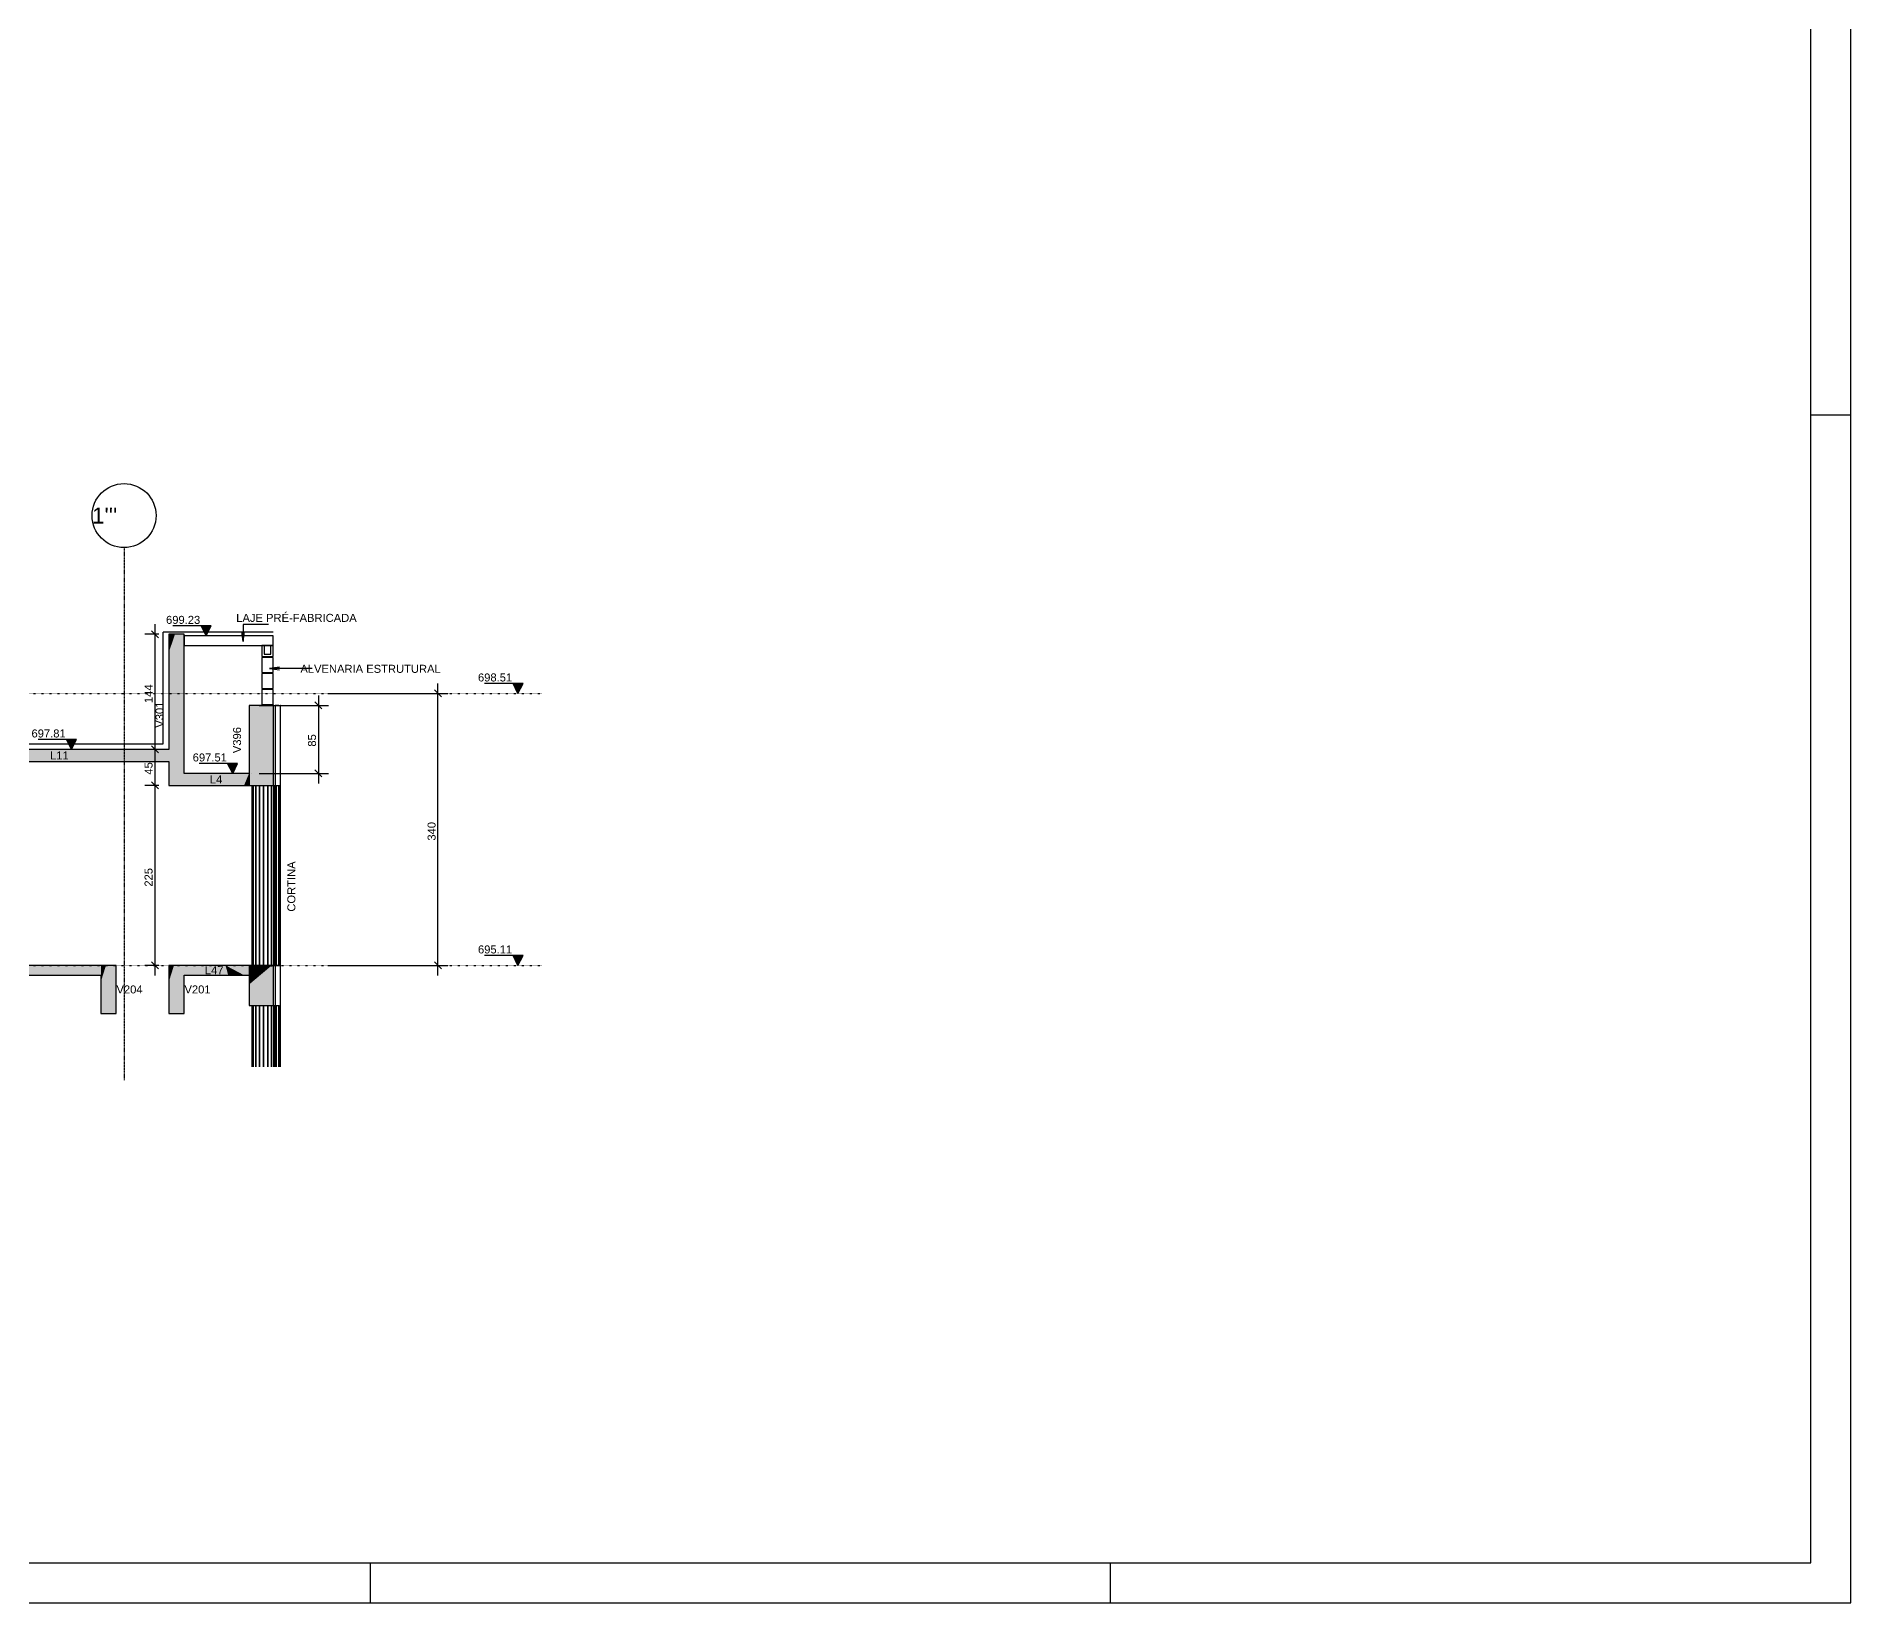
# Model space of a CAD drawing. Extents: x 37185 to 43130, y -8131 to -3926.
# Drawn here: x 40862 to 43130, y -8131 to -6173 of the extents above; entities that cross this region are included whole.
import ezdxf

# ---------------------------------------------------------------- set-up
doc = ezdxf.new("R2010")
doc.units = 0
doc.header["$MEASUREMENT"] = 0
for name, pattern in [('ESTILO_TQS_0001', [1, 0.7, -0.3]), ('ESTILO_TQS_0002', [0.4, 0.1, -0.3]), ('ESTILO_TQS_0004', [1.12, 0.5, -0.2, 0.01, -0.2, 0.01, -0.2])]:
    doc.linetypes.add(name, pattern=pattern)
for name, color, linetype in [('27', 252, 'CONTINUOUS'), ('48', 4, 'CONTINUOUS'), ('50', 5, 'CONTINUOUS'), ('51', 5, 'CONTINUOUS'), ('52', 3, 'CONTINUOUS'), ('67', 7, 'CONTINUOUS'), ('68', 4, 'CONTINUOUS'), ('70', 160, 'CONTINUOUS'), ('74', 2, 'CONTINUOUS'), ('75', 9, 'CONTINUOUS'), ('79', 12, 'CONTINUOUS'), ('95', 7, 'CONTINUOUS'), ('96', 252, 'CONTINUOUS')]:
    doc.layers.add(name, color=color, linetype=linetype)
doc.styles.add('TQS_ARIAL', font='arial.ttf')

msp = doc.modelspace()

# ---------------------------------------------------------------- linework, layer by layer
at = {"layer": '27', "linetype": 'Continuous'}
for points in [[(41157.6, -6934.6), (41157.6, -6922.6), (41046.3, -6922.6), (41046.3, -6934.6), (41157.6, -6934.6)], [(41143.6, -6934.6), (41143.6, -6948.6), (41157.6, -6948.6), (41157.6, -6934.6), (41143.6, -6934.6)], [(41143.6, -6934.6), (41146.6, -6934.6), (41146.6, -6945.6), (41154.6, -6945.6), (41154.6, -6934.6), (41157.6, -6934.6)], [(41143.6, -6949.6), (41143.6, -6968.6), (41157.6, -6968.6), (41157.6, -6949.6), (41143.6, -6949.6)], [(41143.6, -6969.6), (41143.6, -6988.6), (41157.6, -6988.6), (41157.6, -6969.6), (41143.6, -6969.6)], [(41143.6, -6989.6), (41143.6, -7008.6), (41157.6, -7008.6), (41157.6, -6989.6), (41143.6, -6989.6)]]:
    msp.add_lwpolyline(points, dxfattribs=at)
at = {"layer": '48', "linetype": 'Continuous'}
for p, q in [((41158.4, -7009.6), (41158.1, -7009.6)), ((41158.7, -7009.6), (41158.4, -7009.6)), ((41160.5, -7009.6), (41160.3, -7009.6)), ((41160.3, -7009.6), (41160.3, -7009.6)), ((41161.5, -7009.6), (41160.5, -7009.6)), ((41160.5, -7012.5), (41160.5, -7009.6)), ((41160.5, -7035.8), (41160.5, -7012.5)), ((41164.9, -7009.6), (41161.5, -7009.6)), ((41166.7, -7009.6), (41166.5, -7009.6)), ((41166.5, -7009.6), (41166.5, -7009.6)), ((41166.7, -7012.8), (41166.7, -7009.6)), ((41166.7, -7009.6), (41166.7, -7009.6)), ((41166.7, -7012.6), (41166.7, -7009.6)), ((41166.7, -7109.6), (41166.7, -7012.6)), ((41166.7, -7109.6), (41166.7, -7012.8)), ((41160.5, -7089.4), (41160.5, -7035.8)), ((41130.7, -7094.6), (41130.7, -7094.6)), ((41160.5, -7109.6), (41160.5, -7089.4)), ((41131, -7109.6), (41131, -7334.6)), ((41132.7, -7334.6), (41132.7, -7109.6)), ((41132.7, -7109.6), (41132.7, -7334.6)), ((41136.1, -7334.6), (41136.1, -7109.6)), ((41136.1, -7109.6), (41136.1, -7334.6)), ((41140.6, -7173.9), (41140.6, -7109.6)), ((41140.6, -7109.6), (41140.6, -7173.9)), ((41145.7, -7259.9), (41145.7, -7109.6)), ((41145.7, -7109.6), (41145.7, -7259.9)), ((41150.9, -7268.9), (41150.9, -7109.6)), ((41150.9, -7109.6), (41150.9, -7268.9)), ((41155.4, -7229.7), (41155.4, -7109.6)), ((41155.4, -7109.6), (41155.4, -7229.7)), ((41158.1, -7109.6), (41158.4, -7109.6)), ((41158.4, -7109.6), (41158.4, -7109.6)), ((41158.4, -7109.6), (41158.7, -7109.6)), ((41158.7, -7109.6), (41159.3, -7109.6)), ((41158.7, -7131.5), (41158.7, -7109.6)), ((41158.7, -7109.6), (41158.7, -7131.5)), ((41160.5, -7109.6), (41161.5, -7109.6)), ((41160.5, -7259.9), (41160.5, -7109.6)), ((41161.5, -7109.6), (41162.6, -7109.6)), ((41161.5, -7334.6), (41161.5, -7109.6)), ((41161.5, -7109.6), (41161.5, -7334.6)), ((41162.6, -7109.6), (41164.9, -7109.6)), ((41164.9, -7109.6), (41165.4, -7109.6)), ((41164.9, -7334.6), (41164.9, -7109.6)), ((41164.9, -7109.6), (41164.9, -7334.6)), ((41166.7, -7109.6), (41166.7, -7109.6)), ((41166.7, -7334.6), (41166.7, -7109.6)), ((41158.7, -7334.6), (41158.7, -7131.5)), ((41158.7, -7131.5), (41158.7, -7334.6)), ((41140.6, -7334.6), (41140.6, -7173.9)), ((41140.6, -7173.9), (41140.6, -7334.6)), ((41155.4, -7334.6), (41155.4, -7229.7)), ((41155.4, -7229.7), (41155.4, -7334.6)), ((41145.7, -7334.6), (41145.7, -7259.9)), ((41145.7, -7259.9), (41145.7, -7334.6)), ((41150.9, -7334.6), (41150.9, -7268.9)), ((41150.9, -7268.9), (41150.9, -7334.6)), ((41160.5, -7334.6), (41160.5, -7259.9)), ((41131, -7334.6), (41132.7, -7334.6)), ((41132.7, -7334.6), (41136.1, -7334.6)), ((41136.1, -7334.6), (41137.1, -7334.6)), ((41137.1, -7334.6), (41138.9, -7334.6)), ((41138.9, -7334.6), (41140.6, -7334.6)), ((41140.6, -7334.6), (41142.3, -7334.6)), ((41142.3, -7334.6), (41145.7, -7334.6)), ((41145.7, -7334.6), (41146.8, -7334.6)), ((41146.8, -7334.6), (41150.9, -7334.6)), ((41150.9, -7334.6), (41151.9, -7334.6)), ((41151.9, -7334.6), (41155.4, -7334.6)), ((41155.4, -7334.6), (41157, -7334.6)), ((41155.4, -7335.9), (41155.4, -7335.7)), ((41155.4, -7335.7), (41155.4, -7335.7)), ((41155.4, -7335.7), (41155.4, -7335.7)), ((41155.4, -7335.7), (41155.4, -7335.9)), ((41157, -7334.6), (41158.7, -7334.6)), ((41158.7, -7334.6), (41158.2, -7334.6)), ((41159.6, -7334.6), (41158.7, -7334.6)), ((41158.7, -7334.6), (41160.5, -7334.6)), ((41160.4, -7334.6), (41160.3, -7334.6)), ((41160.5, -7334.6), (41160.4, -7334.6)), ((41160.7, -7334.6), (41160.5, -7334.6)), ((41160.5, -7335.6), (41160.5, -7334.6)), ((41160.5, -7334.6), (41161.5, -7334.6)), ((41160.5, -7374.6), (41160.5, -7335.6)), ((41161.5, -7334.6), (41160.7, -7334.6)), ((41164.9, -7334.6), (41161.5, -7334.6)), ((41161.5, -7334.6), (41164.9, -7334.6)), ((41164.9, -7334.6), (41166.7, -7334.6)), ((41166.6, -7334.6), (41166.5, -7334.6)), ((41166.7, -7334.6), (41166.6, -7334.6)), ((41166.8, -7334.6), (41166.7, -7334.6)), ((41166.7, -7335.6), (41166.7, -7334.6)), ((41166.7, -7384.6), (41166.7, -7335.6)), ((41166.8, -7336.2), (41166.8, -7334.6)), ((41166.8, -7384.6), (41166.8, -7336.2)), ((41131, -7384.6), (41131, -7461.5)), ((41132.7, -7461.5), (41132.7, -7384.6)), ((41132.7, -7384.6), (41132.7, -7461.5)), ((41136.1, -7461.5), (41136.1, -7384.6)), ((41136.1, -7384.6), (41136.1, -7461.5)), ((41140.6, -7461.5), (41140.6, -7384.6)), ((41140.6, -7384.6), (41140.6, -7461.5)), ((41145.7, -7461.5), (41145.7, -7384.6)), ((41145.7, -7384.6), (41145.7, -7461.5)), ((41150.9, -7461.5), (41150.9, -7384.6)), ((41150.9, -7384.6), (41150.9, -7461.5)), ((41155.4, -7461.5), (41155.4, -7384.6)), ((41155.4, -7384.6), (41155.4, -7461.5)), ((41158.2, -7384.6), (41158.7, -7384.6)), ((41158.7, -7384.6), (41159, -7384.6)), ((41158.7, -7461.5), (41158.7, -7384.6)), ((41158.7, -7384.6), (41158.7, -7461.5)), ((41159, -7384.6), (41159.6, -7384.6)), ((41160.5, -7384.6), (41160.5, -7374.6)), ((41160.5, -7461.5), (41160.5, -7384.6)), ((41160.5, -7384.6), (41160.7, -7384.6)), ((41160.7, -7384.6), (41161.5, -7384.6)), ((41161.5, -7384.6), (41162.1, -7384.6)), ((41161.5, -7461.5), (41161.5, -7384.6)), ((41161.5, -7384.6), (41161.5, -7461.5)), ((41162.1, -7384.6), (41164.9, -7384.6)), ((41164.9, -7384.6), (41165.2, -7384.6)), ((41164.9, -7461.5), (41164.9, -7384.6)), ((41164.9, -7384.6), (41164.9, -7461.5)), ((41166.7, -7461.5), (41166.7, -7384.6)), ((41166.7, -7384.6), (41166.8, -7384.6))]:
    msp.add_line(p, q, dxfattribs=at)
at = {"layer": '50', "linetype": 'Continuous'}
msp.add_circle((40971.3, -6772.2), 40, dxfattribs=at)
at = {"layer": '52', "linetype": 'Continuous'}
for points in [[(41046.3, -6920.6), (41034.9, -6920.6), (41027.3, -6920.6)], [(41027.3, -6920.6), (41027.3, -6943.2), (41027.3, -6995.9), (41027.3, -7064.6)], [(41046.3, -7094.6), (41046.3, -7087), (41046.3, -7034.2), (41046.3, -6920.6)], [(41158.1, -7009.6), (41157, -7009.6), (41155.4, -7009.6), (41151.9, -7009.6), (41150.9, -7009.6), (41146.8, -7009.6), (41145.7, -7009.6), (41142.3, -7009.6), (41140.6, -7009.6), (41138.9, -7009.6), (41138.3, -7009.6), (41137.1, -7009.6), (41136.1, -7009.6), (41132.7, -7009.6), (41131.2, -7009.6), (41131, -7009.6), (41130.7, -7009.6), (41130.7, -7009.6), (41127.8, -7009.6)], [(41127.8, -7009.6), (41127.8, -7057), (41127.8, -7094.6), (41127.8, -7098.8), (41127.8, -7102.1), (41127.8, -7109.6)], [(41158.1, -7109.6), (41158.1, -7102.1), (41158.1, -7086.3), (41158.1, -7073.9), (41158.1, -7009.6)], [(41027.3, -7064.6), (40760.3, -7064.6)], [(40741.3, -7079.6), (40752.9, -7079.6), (40755.1, -7079.6), (40760.3, -7079.6), (40922.8, -7079.6), (40954.7, -7079.6), (41027.3, -7079.6)], [(41027.3, -7079.6), (41027.3, -7109.6)], [(41127.8, -7094.6), (41127.5, -7094.6), (41046.3, -7094.6)], [(41128, -7094.6), (41127.8, -7094.6)], [(41128, -7109.6), (41128, -7107.4), (41128, -7103), (41128, -7094.6)], [(41027.3, -7109.6), (41029.6, -7109.6), (41034.9, -7109.6), (41046.3, -7109.6), (41121.3, -7109.6), (41121.6, -7109.6), (41122, -7109.6), (41122.3, -7109.6), (41122.7, -7109.6), (41123.1, -7109.6), (41123.6, -7109.6), (41123.9, -7109.6), (41124.5, -7109.6), (41125, -7109.6), (41125.7, -7109.6), (41126.1, -7109.6), (41127, -7109.6), (41127.5, -7109.6), (41127.8, -7109.6), (41128, -7109.6), (41129.4, -7109.6), (41130.7, -7109.6), (41130.7, -7109.6), (41131, -7109.6), (41131.2, -7109.6), (41131.5, -7109.6), (41132.7, -7109.6), (41132.8, -7109.6), (41133.8, -7109.6), (41136.1, -7109.6), (41136.7, -7109.6), (41137.1, -7109.6), (41137.5, -7109.6), (41137.7, -7109.6), (41138.3, -7109.6), (41138.9, -7109.6), (41139.9, -7109.6), (41140.6, -7109.6), (41142.2, -7109.6), (41142.3, -7109.6), (41143.7, -7109.6), (41144.4, -7109.6), (41145.7, -7109.6), (41146.2, -7109.6), (41146.8, -7109.6), (41147.3, -7109.6), (41148.4, -7109.6), (41150.9, -7109.6), (41151.7, -7109.6), (41151.9, -7109.6), (41152.3, -7109.6), (41153.5, -7109.6), (41155.4, -7109.6), (41155.9, -7109.6), (41156.4, -7109.6), (41157, -7109.6), (41158, -7109.6), (41158.1, -7109.6)], [(40576.8, -7346.6), (40598.2, -7346.6), (40750.5, -7346.6), (40804.3, -7346.6), (40942.3, -7346.6)], [(40961.3, -7334.6), (40948.7, -7334.6), (40942.3, -7334.6), (40750.5, -7334.6)], [(40942.3, -7346.6), (40942.3, -7354.9), (40942.3, -7394.6)], [(40961.3, -7394.6), (40961.3, -7388.9), (40961.3, -7374.2), (40961.3, -7334.6)], [(41158.2, -7334.6), (41157, -7334.6), (41156.3, -7334.6), (41156, -7334.6), (41155.4, -7334.6), (41151.9, -7334.6), (41151.5, -7334.6), (41150.9, -7334.6), (41146.8, -7334.6), (41145.7, -7334.6), (41142.3, -7334.6), (41140.6, -7334.6), (41140, -7334.6), (41138.9, -7334.6), (41137.1, -7334.6), (41136.8, -7334.6), (41136.1, -7334.6), (41135.1, -7334.6), (41132.7, -7334.6), (41131.9, -7334.6), (41131.2, -7334.6), (41131, -7334.6), (41130.7, -7334.6), (41128.3, -7334.6), (41127.8, -7334.6), (41098.2, -7334.6), (41046.3, -7334.6), (41033.7, -7334.6), (41027.3, -7334.6)], [(41027.3, -7334.6), (41027.3, -7340.3), (41027.3, -7354.9), (41027.3, -7394.6)], [(41046.3, -7394.6), (41046.3, -7388.9), (41046.3, -7374.2), (41046.3, -7346.6)], [(41046.3, -7346.6), (41101.4, -7346.6), (41118.4, -7346.6), (41118.8, -7346.6), (41118.9, -7346.6), (41120.5, -7346.6), (41120.9, -7346.6), (41127.8, -7346.6)], [(41127.8, -7334.6), (41127.8, -7340.7), (41127.8, -7346.4), (41127.8, -7346.6), (41127.8, -7358.3), (41127.8, -7384.6)], [(41127.8, -7346.6), (41128.3, -7346.6)], [(41128.3, -7346.6), (41128.3, -7340.8), (41128.3, -7334.6)], [(41158.2, -7384.6), (41158.2, -7365.6), (41158.2, -7362.9), (41158.2, -7334.6)], [(41127.8, -7384.6), (41128, -7384.6), (41129.4, -7384.6), (41129.5, -7384.6), (41130.7, -7384.6), (41131, -7384.6), (41131.2, -7384.6), (41131.3, -7384.6), (41131.9, -7384.6), (41132.7, -7384.6), (41132.8, -7384.6), (41133.2, -7384.6), (41133.3, -7384.6), (41135.1, -7384.6), (41136.1, -7384.6), (41136.9, -7384.6), (41137.1, -7384.6), (41137.4, -7384.6), (41138.2, -7384.6), (41138.9, -7384.6), (41139.5, -7384.6), (41140, -7384.6), (41140.6, -7384.6), (41141.5, -7384.6), (41142.3, -7384.6), (41143, -7384.6), (41144.1, -7384.6), (41144.2, -7384.6), (41144.8, -7384.6), (41145.7, -7384.6), (41145.7, -7384.6), (41146.2, -7384.6), (41146.3, -7384.6), (41146.6, -7384.6), (41146.8, -7384.6), (41147.7, -7384.6), (41150.9, -7384.6), (41151.5, -7384.6), (41151.7, -7384.6), (41151.7, -7384.6), (41151.8, -7384.6), (41151.9, -7384.6), (41152.8, -7384.6), (41155.4, -7384.6), (41156, -7384.6), (41156, -7384.6), (41156.3, -7384.6), (41157, -7384.6), (41157.8, -7384.6), (41158, -7384.6), (41158.2, -7384.6)], [(40942.3, -7394.6), (40944.1, -7394.6), (40948.7, -7394.6), (40961.3, -7394.6)], [(41027.3, -7394.6), (41029.1, -7394.6), (41033.7, -7394.6), (41046.3, -7394.6)]]:
    msp.add_lwpolyline(points, dxfattribs=at)
at = {"layer": '67', "linetype": 'ESTILO_TQS_0002'}
for p, q in [((37788.7, -6994.6), (41493.7, -6994.6)), ((37863.1, -7334.6), (41493.7, -7334.6))]:
    msp.add_line(p, q, dxfattribs=at)
at = {"layer": '68', "linetype": 'ESTILO_TQS_0001'}
msp.add_lwpolyline([(40330.8, -6922.6), (40330.8, -6917.6), (40760.3, -6917.6), (40767.3, -6917.6), (40767.3, -7057.6), (41020.3, -7057.6), (41020.3, -6917.6), (41157.6, -6917.6)], dxfattribs=at)
at = {"layer": '70', "linetype": 'ESTILO_TQS_0004'}
msp.add_line((40971.3, -6812.2), (40971.3, -7478.1), dxfattribs=at)
at = {"layer": '75', "linetype": 'Continuous'}
for p, q in [((41005.5, -6916.2), (41014.3, -6925)), ((41009.9, -6908.1), (41009.9, -7077.1)), ((41080.1, -6910.1), (41032.1, -6910.1)), ((41073.8, -6922.6), (41067.6, -6910.1)), ((41068.1, -6911.2), (41079.5, -6911.2)), ((41068.7, -6912.3), (41078.9, -6912.3)), ((41069.2, -6913.4), (41078.4, -6913.4)), ((41069.8, -6914.5), (41077.8, -6914.5)), ((41070.3, -6915.7), (41077.3, -6915.7)), ((41070.9, -6916.8), (41076.7, -6916.8)), ((41073.8, -6922.6), (41080.1, -6910.1)), ((41014.8, -6920.6), (40997.4, -6920.6)), ((41027.3, -6920.6), (41027.3, -6920.6)), ((41071.5, -6917.9), (41076.2, -6917.9)), ((41072, -6919), (41075.6, -6919)), ((41072.6, -6920.1), (41075, -6920.1)), ((41073.1, -6921.2), (41074.5, -6921.2)), ((41363.7, -7347.1), (41363.7, -6982.1)), ((41470, -6982.1), (41422, -6982.1)), ((41463.7, -6994.6), (41457.5, -6982.1)), ((41458, -6983.2), (41469.4, -6983.2)), ((41458.6, -6984.3), (41468.8, -6984.3)), ((41463.7, -6994.6), (41470, -6982.1)), ((41209.7, -7005.2), (41218.6, -7014)), ((41213.7, -6994.6), (41213.7, -6994.6)), ((41213.7, -6994.6), (41213.7, -6994.6)), ((41214.2, -6997.1), (41214.2, -7107.1)), ((41226.2, -6994.6), (41376.2, -6994.6)), ((41226.2, -6994.6), (41376.2, -6994.6)), ((41301.2, -6994.6), (41301.2, -6994.6)), ((41313.7, -6994.6), (41376.2, -6994.6)), ((41368.1, -6999), (41359.3, -6990.2)), ((41368.1, -6999), (41359.3, -6990.2)), ((41368.1, -6999), (41359.3, -6990.2)), ((41459.1, -6985.4), (41468.3, -6985.4)), ((41459.7, -6986.5), (41467.7, -6986.5)), ((41460.2, -6987.7), (41467.2, -6987.7)), ((41460.8, -6988.8), (41466.6, -6988.8)), ((41461.4, -6989.9), (41466.1, -6989.9)), ((41461.9, -6991), (41465.5, -6991)), ((41462.5, -6992.1), (41464.9, -6992.1)), ((41463, -6993.2), (41464.4, -6993.2)), ((41127.8, -7009.6), (41127.8, -7009.6)), ((41140.3, -7009.6), (41226.7, -7009.6)), ((40911.8, -7052.1), (40863.8, -7052.1)), ((40905.6, -7064.6), (40899.3, -7052.1)), ((40899.9, -7053.2), (40911.3, -7053.2)), ((40905.6, -7064.6), (40911.8, -7052.1)), ((41009.9, -7052.1), (41009.9, -7122.1)), ((40900.4, -7054.3), (40910.7, -7054.3)), ((40901, -7055.4), (40910.2, -7055.4)), ((40901.6, -7056.5), (40909.6, -7056.5)), ((40902.1, -7057.7), (40909, -7057.7)), ((40902.7, -7058.8), (40908.5, -7058.8)), ((40903.2, -7059.9), (40907.9, -7059.9)), ((40903.8, -7061), (40907.4, -7061)), ((40904.3, -7062.1), (40906.8, -7062.1)), ((40904.9, -7063.2), (40906.3, -7063.2)), ((41008.5, -7064.6), (40997.4, -7064.6)), ((41008.5, -7064.6), (40997.4, -7064.6)), ((41005.5, -7060.2), (41014.3, -7069)), ((41005.5, -7060.2), (41014.3, -7069)), ((41021, -7064.6), (41021, -7064.6)), ((41021, -7064.6), (41021, -7064.6)), ((41009.9, -7097.1), (41009.9, -7347.1)), ((41113.3, -7082.1), (41065.3, -7082.1)), ((41107.1, -7094.6), (41100.8, -7082.1)), ((41101.4, -7083.2), (41112.8, -7083.2)), ((41102, -7084.3), (41112.2, -7084.3)), ((41102.5, -7085.4), (41111.7, -7085.4)), ((41103.1, -7086.5), (41111.1, -7086.5)), ((41103.6, -7087.7), (41110.6, -7087.7)), ((41104.2, -7088.8), (41110, -7088.8)), ((41104.7, -7089.9), (41109.4, -7089.9)), ((41105.3, -7091), (41108.9, -7091)), ((41105.9, -7092.1), (41108.3, -7092.1)), ((41106.4, -7093.2), (41107.8, -7093.2)), ((41107.1, -7094.6), (41113.3, -7082.1)), ((41127.5, -7094.6), (41127.5, -7094.6)), ((41140, -7094.6), (41226.7, -7094.6)), ((41209.7, -7090.2), (41218.6, -7099)), ((41014.8, -7109.6), (40997.4, -7109.6)), ((41014.8, -7109.6), (40997.4, -7109.6)), ((41005.5, -7105.2), (41014.3, -7114)), ((41005.5, -7105.2), (41014.3, -7114)), ((41027.3, -7109.6), (41027.3, -7109.6)), ((41027.3, -7109.6), (41027.3, -7109.6)), ((41470, -7322.1), (41422, -7322.1)), ((41463.7, -7334.6), (41457.5, -7322.1)), ((41458, -7323.2), (41469.4, -7323.2)), ((41458.6, -7324.3), (41468.8, -7324.3)), ((41459.1, -7325.4), (41468.3, -7325.4)), ((41463.7, -7334.6), (41470, -7322.1)), ((41014.8, -7334.6), (40997.4, -7334.6)), ((41005.5, -7330.2), (41014.3, -7339)), ((41027.3, -7334.6), (41027.3, -7334.6)), ((41213.7, -7334.6), (41213.7, -7334.6)), ((41213.7, -7334.6), (41213.7, -7334.6)), ((41226.2, -7334.6), (41376.2, -7334.6)), ((41226.2, -7334.6), (41376.2, -7334.6)), ((41301.2, -7334.6), (41301.2, -7334.6)), ((41313.7, -7334.6), (41376.2, -7334.6)), ((41368.1, -7339), (41359.3, -7330.2)), ((41368.1, -7339), (41359.3, -7330.2)), ((41368.1, -7339), (41359.3, -7330.2)), ((41459.7, -7326.5), (41467.7, -7326.5)), ((41460.2, -7327.7), (41467.2, -7327.7)), ((41460.8, -7328.8), (41466.6, -7328.8)), ((41461.4, -7329.9), (41466.1, -7329.9)), ((41461.9, -7331), (41465.5, -7331)), ((41462.5, -7332.1), (41464.9, -7332.1)), ((41463, -7333.2), (41464.4, -7333.2))]:
    msp.add_line(p, q, dxfattribs=at)
for points in [[(41152, -6908.2), (41120.3, -6908.2), (41120.3, -6929.5), (41118.6, -6917.1), (41120.3, -6929.5), (41121.9, -6917.1)], [(41206.4, -6963.5), (41153, -6963.5), (41165.4, -6961.8), (41153, -6963.5), (41165.4, -6965.1)]]:
    msp.add_lwpolyline(points, dxfattribs=at)
at = {"layer": '79', "linetype": 'Continuous'}
for points in [[(41067.6, -6910.1), (41073.8, -6922.6), (41080.1, -6910.1), (41067.6, -6910.1)], [(41457.5, -6982.1), (41463.7, -6994.6), (41470, -6982.1), (41457.5, -6982.1)], [(40899.3, -7052.1), (40905.6, -7064.6), (40911.8, -7052.1), (40899.3, -7052.1)], [(41100.8, -7082.1), (41107.1, -7094.6), (41113.3, -7082.1), (41100.8, -7082.1)], [(41457.5, -7322.1), (41463.7, -7334.6), (41470, -7322.1), (41457.5, -7322.1)]]:
    msp.add_lwpolyline(points, dxfattribs=at)
at = {"layer": '95', "linetype": 'Continuous'}
for p, q in [((43129.5, -8131.3), (43129.5, -3926.3)), ((43079.5, -8081.3), (43079.5, -3976.3)), ((43079.5, -6646.3), (43129.5, -6646.3)), ((37309.5, -8081.3), (43079.5, -8081.3)), ((41279.5, -8131.3), (41279.5, -8081.3)), ((42204.5, -8131.3), (42204.5, -8081.3)), ((37184.5, -8131.3), (43129.5, -8131.3))]:
    msp.add_line(p, q, dxfattribs=at)
at = {"layer": '96', "linetype": 'Continuous'}
for points in [[(41034.9, -6920.6), (41027.3, -6920.6), (41027.3, -6943.2)], [(41034.9, -6920.6), (41027.3, -6943.2), (41034.9, -6920.6)], [(41034.9, -6920.6), (41027.3, -6943.2), (41027.3, -6995.9)], [(41034.9, -6920.6), (41027.3, -6995.9), (41034.9, -6920.6)], [(41034.9, -6920.6), (41027.3, -6995.9), (41027.3, -7109.6)], [(41034.9, -6920.6), (41027.3, -7109.6), (41034.9, -6920.6)], [(41034.9, -6920.6), (41027.3, -7109.6), (41029.6, -7109.6)], [(41034.9, -6920.6), (41029.6, -7109.6), (41034.9, -6920.6)], [(41034.9, -6920.6), (41029.6, -7109.6), (41034.9, -7109.6)], [(41034.9, -6920.6), (41034.9, -7109.6), (41034.9, -6920.6)], [(41034.9, -6920.6), (41034.9, -7109.6), (41046.3, -7109.6)], [(41034.9, -6920.6), (41046.3, -7109.6), (41034.9, -6920.6)], [(41034.9, -6920.6), (41046.3, -7109.6), (41046.3, -7087)], [(41034.9, -6920.6), (41046.3, -7087), (41034.9, -6920.6)], [(41034.9, -6920.6), (41046.3, -7087), (41046.3, -7034.2)], [(41034.9, -6920.6), (41046.3, -7034.2), (41034.9, -6920.6)], [(41034.9, -6920.6), (41046.3, -7034.2), (41046.3, -6920.6)], [(41034.9, -6920.6), (41046.3, -6920.6), (41034.9, -6920.6)], [(41138.3, -7009.6), (41127.8, -7009.6), (41127.8, -7057)], [(41138.3, -7009.6), (41127.8, -7057), (41138.3, -7009.6)], [(41138.3, -7009.6), (41127.8, -7057), (41127.8, -7109.6)], [(41138.3, -7009.6), (41127.8, -7109.6), (41138.3, -7009.6)], [(41138.3, -7009.6), (41127.8, -7109.6), (41128, -7109.6)], [(41138.3, -7009.6), (41128, -7109.6), (41138.3, -7009.6)], [(41138.3, -7009.6), (41128, -7109.6), (41129.4, -7109.6)], [(41138.3, -7009.6), (41129.4, -7109.6), (41138.3, -7009.6)], [(41138.3, -7009.6), (41129.4, -7109.6), (41132.8, -7109.6)], [(41138.3, -7009.6), (41132.8, -7109.6), (41138.3, -7009.6)], [(41138.3, -7009.6), (41132.8, -7109.6), (41138.3, -7109.6)], [(41138.3, -7009.6), (41138.3, -7109.6), (41138.3, -7009.6)], [(41138.3, -7009.6), (41138.3, -7109.6), (41144.4, -7109.6)], [(41138.3, -7009.6), (41144.4, -7109.6), (41138.3, -7009.6)], [(41138.3, -7009.6), (41144.4, -7109.6), (41146.2, -7109.6)], [(41138.3, -7009.6), (41146.2, -7109.6), (41138.3, -7009.6)], [(41138.3, -7009.6), (41146.2, -7109.6), (41151.7, -7109.6)], [(41138.3, -7009.6), (41151.7, -7109.6), (41138.3, -7009.6)], [(41138.3, -7009.6), (41151.7, -7109.6), (41155.9, -7109.6)], [(41138.3, -7009.6), (41155.9, -7109.6), (41138.3, -7009.6)], [(41138.3, -7009.6), (41155.9, -7109.6), (41158, -7109.6)], [(41138.3, -7009.6), (41158, -7109.6), (41138.3, -7009.6)], [(41138.3, -7009.6), (41158, -7109.6), (41158.1, -7109.6)], [(41138.3, -7009.6), (41158.1, -7109.6), (41138.3, -7009.6)], [(41138.3, -7009.6), (41158.1, -7109.6), (41158.1, -7073.9)], [(41138.3, -7009.6), (41158.1, -7073.9), (41138.3, -7009.6)], [(41138.3, -7009.6), (41158.1, -7073.9), (41158.1, -7009.6)], [(41138.3, -7009.6), (41158.1, -7009.6), (41138.3, -7009.6)], [(40760.3, -7064.6), (40760.3, -7079.6), (40922.8, -7079.6)], [(40760.3, -7064.6), (40922.8, -7079.6), (40760.3, -7064.6)], [(40760.3, -7064.6), (40922.8, -7079.6), (40954.7, -7079.6)], [(40760.3, -7064.6), (40954.7, -7079.6), (40760.3, -7064.6)], [(40760.3, -7064.6), (40954.7, -7079.6), (41027.3, -7079.6)], [(40760.3, -7064.6), (41027.3, -7079.6), (40760.3, -7064.6)], [(40760.3, -7064.6), (41027.3, -7079.6), (41027.3, -7077.8)], [(40760.3, -7064.6), (41027.3, -7077.8), (40760.3, -7064.6)], [(40760.3, -7064.6), (41027.3, -7077.8), (41027.3, -7073.7)], [(40760.3, -7064.6), (41027.3, -7073.7), (40760.3, -7064.6)], [(40760.3, -7064.6), (41027.3, -7073.7), (41027.3, -7064.6)], [(40760.3, -7064.6), (41027.3, -7064.6), (40760.3, -7064.6)], [(41127.5, -7094.6), (41046.3, -7094.6), (41046.3, -7096.3)], [(41127.5, -7094.6), (41046.3, -7096.3), (41127.5, -7094.6)], [(41127.5, -7094.6), (41046.3, -7096.3), (41046.3, -7100.5)], [(41127.5, -7094.6), (41046.3, -7100.5), (41127.5, -7094.6)], [(41127.5, -7094.6), (41046.3, -7100.5), (41046.3, -7109.6)], [(41127.5, -7094.6), (41046.3, -7109.6), (41127.5, -7094.6)], [(41127.5, -7094.6), (41046.3, -7109.6), (41121.3, -7109.6)], [(41127.5, -7094.6), (41121.3, -7109.6), (41127.5, -7094.6)], [(41127.5, -7094.6), (41121.3, -7109.6), (41121.6, -7109.6)], [(41127.5, -7094.6), (41121.6, -7109.6), (41127.5, -7094.6)], [(41127.5, -7094.6), (41121.6, -7109.6), (41122, -7109.6)], [(41127.5, -7094.6), (41122, -7109.6), (41127.5, -7094.6)], [(41127.5, -7094.6), (41122, -7109.6), (41122.3, -7109.6)], [(41127.5, -7094.6), (41122.3, -7109.6), (41127.5, -7094.6)], [(41127.5, -7094.6), (41122.3, -7109.6), (41122.7, -7109.6)], [(41127.5, -7094.6), (41122.7, -7109.6), (41127.5, -7094.6)], [(41127.5, -7094.6), (41122.7, -7109.6), (41123.1, -7109.6)], [(41127.5, -7094.6), (41123.1, -7109.6), (41127.5, -7094.6)], [(41127.5, -7094.6), (41123.1, -7109.6), (41123.6, -7109.6)], [(41127.5, -7094.6), (41123.6, -7109.6), (41127.5, -7094.6)], [(41127.5, -7094.6), (41123.6, -7109.6), (41123.9, -7109.6)], [(41127.5, -7094.6), (41123.9, -7109.6), (41127.5, -7094.6)], [(41127.5, -7094.6), (41123.9, -7109.6), (41124.5, -7109.6)], [(41127.5, -7094.6), (41124.5, -7109.6), (41127.5, -7094.6)], [(41127.5, -7094.6), (41124.5, -7109.6), (41125, -7109.6)], [(41127.5, -7094.6), (41125, -7109.6), (41127.5, -7094.6)], [(41127.5, -7094.6), (41125, -7109.6), (41125.7, -7109.6)], [(41127.5, -7094.6), (41125.7, -7109.6), (41127.5, -7094.6)], [(41127.5, -7094.6), (41125.7, -7109.6), (41126.1, -7109.6)], [(41127.5, -7094.6), (41126.1, -7109.6), (41127.5, -7094.6)], [(41127.5, -7094.6), (41126.1, -7109.6), (41127, -7109.6)], [(41127.5, -7094.6), (41127, -7109.6), (41127.5, -7094.6)], [(41127.5, -7094.6), (41127, -7109.6), (41127.5, -7109.6)], [(41127.5, -7094.6), (41127.5, -7109.6), (41127.5, -7094.6)], [(41127.5, -7094.6), (41127.5, -7109.6), (41128, -7109.6)], [(41127.5, -7094.6), (41128, -7109.6), (41127.5, -7094.6)], [(41127.5, -7094.6), (41128, -7109.6), (41128, -7103)], [(41127.5, -7094.6), (41128, -7103), (41127.5, -7094.6)], [(41127.5, -7094.6), (41128, -7103), (41128, -7094.6)], [(41127.5, -7094.6), (41128, -7094.6), (41127.5, -7094.6)], [(40750.5, -7334.6), (40804.3, -7346.6), (40942.3, -7346.6)], [(40750.5, -7334.6), (40942.3, -7346.6), (40750.5, -7334.6)], [(40750.5, -7334.6), (40942.3, -7346.6), (40942.3, -7345.4)], [(40750.5, -7334.6), (40942.3, -7345.4), (40750.5, -7334.6)], [(40750.5, -7334.6), (40942.3, -7345.4), (40942.3, -7342.5)], [(40750.5, -7334.6), (40942.3, -7342.5), (40750.5, -7334.6)], [(40750.5, -7334.6), (40942.3, -7342.5), (40942.3, -7334.6)], [(40750.5, -7334.6), (40942.3, -7334.6), (40750.5, -7334.6)], [(40948.7, -7334.6), (40942.3, -7334.6), (40942.3, -7340.3)], [(40948.7, -7334.6), (40942.3, -7340.3), (40948.7, -7334.6)], [(40948.7, -7334.6), (40942.3, -7340.3), (40942.3, -7354.9)], [(40948.7, -7334.6), (40942.3, -7354.9), (40948.7, -7334.6)], [(40948.7, -7334.6), (40942.3, -7354.9), (40942.3, -7394.6)], [(40948.7, -7334.6), (40942.3, -7394.6), (40948.7, -7334.6)], [(40948.7, -7334.6), (40942.3, -7394.6), (40944.1, -7394.6)], [(40948.7, -7334.6), (40944.1, -7394.6), (40948.7, -7334.6)], [(40948.7, -7334.6), (40944.1, -7394.6), (40948.7, -7394.6)], [(40948.7, -7334.6), (40948.7, -7394.6), (40948.7, -7334.6)], [(40948.7, -7334.6), (40948.7, -7394.6), (40961.3, -7394.6)], [(40948.7, -7334.6), (40961.3, -7394.6), (40948.7, -7334.6)], [(40948.7, -7334.6), (40961.3, -7394.6), (40961.3, -7388.9)], [(40948.7, -7334.6), (40961.3, -7388.9), (40948.7, -7334.6)], [(40948.7, -7334.6), (40961.3, -7388.9), (40961.3, -7374.2)], [(40948.7, -7334.6), (40961.3, -7374.2), (40948.7, -7334.6)], [(40948.7, -7334.6), (40961.3, -7374.2), (40961.3, -7334.6)], [(40948.7, -7334.6), (40961.3, -7334.6), (40948.7, -7334.6)], [(41033.7, -7334.6), (41027.3, -7334.6), (41027.3, -7340.3)], [(41033.7, -7334.6), (41027.3, -7340.3), (41033.7, -7334.6)], [(41033.7, -7334.6), (41027.3, -7340.3), (41027.3, -7354.9)], [(41033.7, -7334.6), (41027.3, -7354.9), (41033.7, -7334.6)], [(41033.7, -7334.6), (41027.3, -7354.9), (41027.3, -7394.6)], [(41033.7, -7334.6), (41027.3, -7394.6), (41033.7, -7334.6)], [(41033.7, -7334.6), (41027.3, -7394.6), (41029.1, -7394.6)], [(41033.7, -7334.6), (41029.1, -7394.6), (41033.7, -7334.6)], [(41033.7, -7334.6), (41029.1, -7394.6), (41033.7, -7394.6)], [(41033.7, -7334.6), (41033.7, -7394.6), (41033.7, -7334.6)], [(41033.7, -7334.6), (41033.7, -7394.6), (41046.3, -7394.6)], [(41033.7, -7334.6), (41046.3, -7394.6), (41033.7, -7334.6)], [(41033.7, -7334.6), (41046.3, -7394.6), (41046.3, -7388.9)], [(41033.7, -7334.6), (41046.3, -7388.9), (41033.7, -7334.6)], [(41033.7, -7334.6), (41046.3, -7388.9), (41046.3, -7374.2)], [(41033.7, -7334.6), (41046.3, -7374.2), (41033.7, -7334.6)], [(41033.7, -7334.6), (41046.3, -7374.2), (41046.3, -7334.6)], [(41033.7, -7334.6), (41046.3, -7334.6), (41033.7, -7334.6)], [(41098.2, -7334.6), (41046.3, -7334.6), (41046.3, -7335.7)], [(41098.2, -7334.6), (41046.3, -7335.7), (41098.2, -7334.6)], [(41098.2, -7334.6), (41046.3, -7335.7), (41046.3, -7338.7)], [(41098.2, -7334.6), (41046.3, -7338.7), (41098.2, -7334.6)], [(41098.2, -7334.6), (41046.3, -7338.7), (41046.3, -7346.6)], [(41098.2, -7334.6), (41046.3, -7346.6), (41098.2, -7334.6)], [(41098.2, -7334.6), (41046.3, -7346.6), (41101.4, -7346.6)], [(41098.2, -7334.6), (41101.4, -7346.6), (41098.2, -7334.6)], [(41098.2, -7334.6), (41101.4, -7346.6), (41118.4, -7346.6)], [(41098.2, -7334.6), (41118.4, -7346.6), (41098.2, -7334.6)], [(41098.2, -7334.6), (41118.4, -7346.6), (41118.8, -7346.6)], [(41098.2, -7334.6), (41118.8, -7346.6), (41098.2, -7334.6)], [(41098.2, -7334.6), (41118.8, -7346.6), (41118.9, -7346.6)], [(41098.2, -7334.6), (41118.9, -7346.6), (41098.2, -7334.6)], [(41098.2, -7334.6), (41118.9, -7346.6), (41120.5, -7346.6)], [(41098.2, -7334.6), (41120.5, -7346.6), (41098.2, -7334.6)], [(41098.2, -7334.6), (41120.5, -7346.6), (41120.9, -7346.6)], [(41098.2, -7334.6), (41120.9, -7346.6), (41098.2, -7334.6)], [(41098.2, -7334.6), (41120.9, -7346.6), (41128.3, -7346.6)], [(41098.2, -7334.6), (41128.3, -7346.6), (41098.2, -7334.6)], [(41098.2, -7334.6), (41128.3, -7346.6), (41128.3, -7340.8)], [(41098.2, -7334.6), (41128.3, -7340.8), (41098.2, -7334.6)], [(41098.2, -7334.6), (41128.3, -7340.8), (41128.3, -7334.6)], [(41098.2, -7334.6), (41128.3, -7334.6), (41098.2, -7334.6)], [(41156, -7334.6), (41127.8, -7334.6), (41127.8, -7358.3)], [(41156, -7334.6), (41127.8, -7358.3), (41156, -7334.6)], [(41156, -7334.6), (41127.8, -7358.3), (41127.8, -7384.6)], [(41156, -7334.6), (41127.8, -7384.6), (41156, -7334.6)], [(41156, -7334.6), (41127.8, -7384.6), (41128, -7384.6)], [(41156, -7334.6), (41128, -7384.6), (41156, -7334.6)], [(41156, -7334.6), (41128, -7384.6), (41129.4, -7384.6)], [(41156, -7334.6), (41129.4, -7384.6), (41156, -7334.6)], [(41156, -7334.6), (41129.4, -7384.6), (41129.5, -7384.6)], [(41156, -7334.6), (41129.5, -7384.6), (41156, -7334.6)], [(41156, -7334.6), (41129.5, -7384.6), (41132.8, -7384.6)], [(41156, -7334.6), (41132.8, -7384.6), (41156, -7334.6)], [(41156, -7334.6), (41132.8, -7384.6), (41133.2, -7384.6)], [(41156, -7334.6), (41133.2, -7384.6), (41156, -7334.6)], [(41156, -7334.6), (41133.2, -7384.6), (41138.2, -7384.6)], [(41156, -7334.6), (41138.2, -7384.6), (41156, -7334.6)], [(41156, -7334.6), (41138.2, -7384.6), (41144.1, -7384.6)], [(41156, -7334.6), (41144.1, -7384.6), (41156, -7334.6)], [(41156, -7334.6), (41144.1, -7384.6), (41144.2, -7384.6)], [(41156, -7334.6), (41144.2, -7384.6), (41156, -7334.6)], [(41156, -7334.6), (41144.2, -7384.6), (41144.8, -7384.6)], [(41156, -7334.6), (41144.8, -7384.6), (41156, -7334.6)], [(41156, -7334.6), (41144.8, -7384.6), (41145.7, -7384.6)], [(41156, -7334.6), (41145.7, -7384.6), (41156, -7334.6)], [(41156, -7334.6), (41145.7, -7384.6), (41146.2, -7384.6)], [(41156, -7334.6), (41146.2, -7384.6), (41156, -7334.6)], [(41156, -7334.6), (41146.2, -7384.6), (41146.3, -7384.6)], [(41156, -7334.6), (41146.3, -7384.6), (41156, -7334.6)], [(41156, -7334.6), (41146.3, -7384.6), (41151.7, -7384.6)], [(41156, -7334.6), (41151.7, -7384.6), (41156, -7334.6)], [(41156, -7334.6), (41151.7, -7384.6), (41151.8, -7384.6)], [(41156, -7334.6), (41151.8, -7384.6), (41156, -7334.6)], [(41156, -7334.6), (41151.8, -7384.6), (41156, -7384.6)], [(41156, -7334.6), (41156, -7384.6), (41156, -7334.6)], [(41156, -7334.6), (41156, -7384.6), (41158, -7384.6)], [(41156, -7334.6), (41158, -7384.6), (41156, -7334.6)], [(41156, -7334.6), (41158, -7384.6), (41158.2, -7384.6)], [(41156, -7334.6), (41158.2, -7384.6), (41156, -7334.6)], [(41156, -7334.6), (41158.2, -7384.6), (41158.2, -7365.6)], [(41156, -7334.6), (41158.2, -7365.6), (41156, -7334.6)], [(41156, -7334.6), (41158.2, -7365.6), (41158.2, -7334.6)], [(41156, -7334.6), (41158.2, -7334.6), (41156, -7334.6)]]:
    msp.add_solid(points, dxfattribs=at)

# ---------------------------------------------------------------- texts
at = {"layer": '51', "linetype": 'Continuous', "style": 'TQS_ARIAL'}
msp.add_text("1'''", height=20, dxfattribs=at).set_placement((40931.3, -6782.2))
at = {"layer": '74', "linetype": 'Continuous', "style": 'TQS_ARIAL'}
for s, p in [('V301', (41020.7, -7037.4)), ('V396', (41117.5, -7069.2)), ('CORTINA', (41185.4, -7267.4))]:
    msp.add_text(s, height=10, rotation=90, dxfattribs=at).set_placement(p)
for s, p in [('L11', (40878.8, -7077.1)), ('L4', (41078.5, -7107.1)), ('L47', (41072.3, -7345.6)), ('V204', (40961.8, -7369.6)), ('V201', (41046.8, -7369.6))]:
    msp.add_text(s, height=10, dxfattribs=at).set_placement(p)
at = {"layer": '75', "linetype": 'Continuous', "style": 'TQS_ARIAL'}
for s, p in [('LAJE PRÉ-FABRICADA', (41111.5, -6905.1)), ('699.23', (41023.8, -6907.6)), ('ALVENARIA ESTRUTURAL', (41191.7, -6968.8)), ('698.51', (41413.7, -6979.6)), ('697.81', (40855.6, -7049.6)), ('697.51', (41057.1, -7079.6)), ('695.11', (41413.7, -7319.6))]:
    msp.add_text(s, height=10, dxfattribs=at).set_placement(p)
for s, p in [('144', (41006.9, -7006.6)), ('85', (41211.2, -7061.1)), ('45', (41006.9, -7096.1)), ('340', (41360.7, -7178.6)), ('225', (41006.9, -7236.1))]:
    msp.add_text(s, height=10, rotation=90, dxfattribs=at).set_placement(p)

doc.saveas('drawing.dxf')
